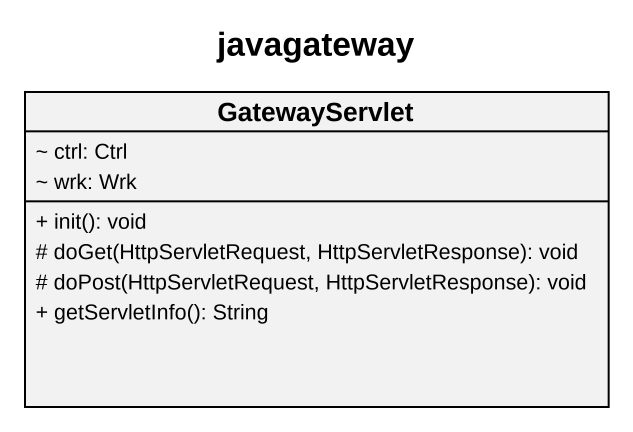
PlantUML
@startuml
title javagateway
hide circle
hide empty members
skinparam classAttributeIconSize 0
class GatewayServlet {
  ~ ctrl: Ctrl
  ~ wrk: Wrk
  + init(): void
  # doGet(HttpServletRequest, HttpServletResponse): void
  # doPost(HttpServletRequest, HttpServletResponse): void
  + getServletInfo(): String
}
@enduml
